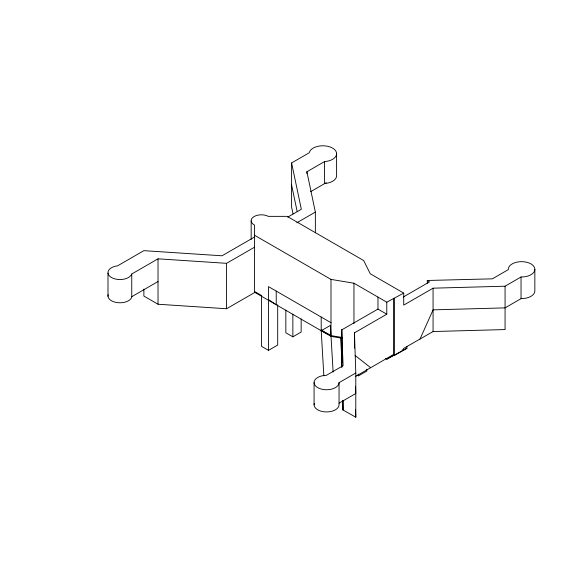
<?xml version="1.0" encoding="UTF-8"?>
<svg xmlns="http://www.w3.org/2000/svg" width="563" height="563" viewBox="0 0 563 563"><rect width="100%" height="100%" fill="white"/><g stroke="black" fill="none" stroke-linecap="round" stroke-linejoin="round"><path stroke-width="0.84" d="M419.998 339.088L433.074 309.854L505.074 307.877L521.042 298.657L521.042 276.982A13.28 7.664 0 0 0 534.85 269.424L534.85 291.022A13.28 7.664 0 0 1 521.042 298.58M293.041 213.961L291.599 207.1L291.599 162.946L309.256 152.756A13.73 7.924 0 0 1 323.436 145.789A13.73 7.924 0 0 1 336.604 153.389L336.604 175.36A13.73 7.924 0 0 1 324.541 183.552L324.541 161.581A13.73 7.924 0 0 0 336.604 153.389M306.884 173.474L306.884 171.778L324.541 161.581M254.462 237.058L222.005 255.792L143.882 250.662L117.597 265.835A12.006 6.932 0 0 0 107.997 273.09A12.006 6.932 0 0 0 119.18 279.544A12.006 6.932 0 0 0 131.749 273.998L158.027 258.825L226.565 263.329L254.462 247.227M310.621 191.687L326.329 182.623M131.749 296.708L158.027 281.535M287.813 217.086L301.339 209.281L291.599 162.946M296.785 222.793L315.357 212.075L306.884 171.778M143.882 289.086L143.882 296.075L158.027 304.238L226.565 308.749L254.462 292.64L254.462 225.045A10.218 5.897 0 0 1 253.843 216.713A10.218 5.897 0 0 1 268.277 216.354L287.13 216.354L363.67 260.542L370.292 273.794L403.734 293.105L403.734 305.118L433.074 288.179L505.074 286.201L521.042 276.982M254.462 291.43L261.478 295.476L261.478 346.322L268.495 350.369L277.693 345.063L277.693 304.738M285.842 310.143L285.842 332.782L292.859 336.829L301.163 332.036L301.163 318.975M254.462 235.214L331.002 279.403L353.958 283.224L386.781 302.176L403.734 293.105M341.65 367.196L341.65 329.925L377.97 309.101L386.781 314.189L386.781 302.176M403.242 297.039L429.485 281.894L427.282 280.48L492.336 278.84L508.305 269.621A13.28 7.664 0 0 1 521.394 261.654A13.28 7.664 0 0 1 534.85 269.424M354.465 348.145L354.465 332.846L386.781 314.189M341.65 329.925L343.092 365.676L326.35 375.345A12.485 7.206 0 0 0 314.077 382.594A12.485 7.206 0 0 0 326.491 389.758A12.485 7.206 0 0 0 339.046 382.671L355.795 373.009L354.465 332.846M403.734 350.109L403.636 348.42L433.074 331.537L505.074 329.559L505.074 286.201M355.197 376.626L393.685 354.401L393.903 355.316M406.915 346.639L406.915 348.272L394.304 355.549L393.685 355.19L386.809 359.166L385.331 358.314M357.019 375.078L358.532 375.831L366.837 371.038L366.731 369.286M339.046 403.171L355.795 393.502L355.542 386.253M402.137 350.073L403.636 349.257M406.915 348.272L386.809 359.166L386.809 358.371M342.515 400.286L342.832 409.878L355.795 417.211L355.795 373.009M342.051 337.455L331.002 335.618L321.213 330.727L321.191 317.046M342.072 338.229L331.023 336.385L254.518 292.218M331.002 322.712L268.495 286.623L268.495 350.369M321.213 329.939L331.002 335.618L331.002 279.403M268.495 299.53L276.243 304.759L276.215 291.078M355.133 355.478L370.637 367.709M291.599 185.023L297.187 211.618M358.427 374.078L358.532 375.831M340.573 337.272L342.044 362.452M333.127 372.094L330.39 325.428L321.213 330.727L323.852 375.887M355.534 409.35L355.795 417.211M433.074 288.179L433.074 331.537M427.282 280.48L427.296 283.231M394.304 298.545L394.304 355.549M393.685 298.186L393.685 355.19M377.97 297.088L377.97 309.101M353.958 283.224L353.958 323.634M343.092 400.525L343.092 409.878M342.832 400.342L342.832 409.878M341.91 329.925L341.91 367.196M339.046 382.671L339.046 404.853A12.485 7.206 0 0 1 325.273 411.898A12.485 7.206 0 0 1 314.302 403.375M315.357 212.075L315.357 232.85M314.077 382.594L314.077 404.769M292.859 314.196L292.859 336.829M251.161 220.949L251.161 239.395M226.565 263.329L226.565 308.749M158.027 258.825L158.027 304.238M131.749 273.998L131.749 297.236A12.006 6.932 0 0 1 117.751 302.676A12.006 6.932 0 0 1 108.152 294.66M107.997 273.09L107.997 296.321"/></g></svg>
